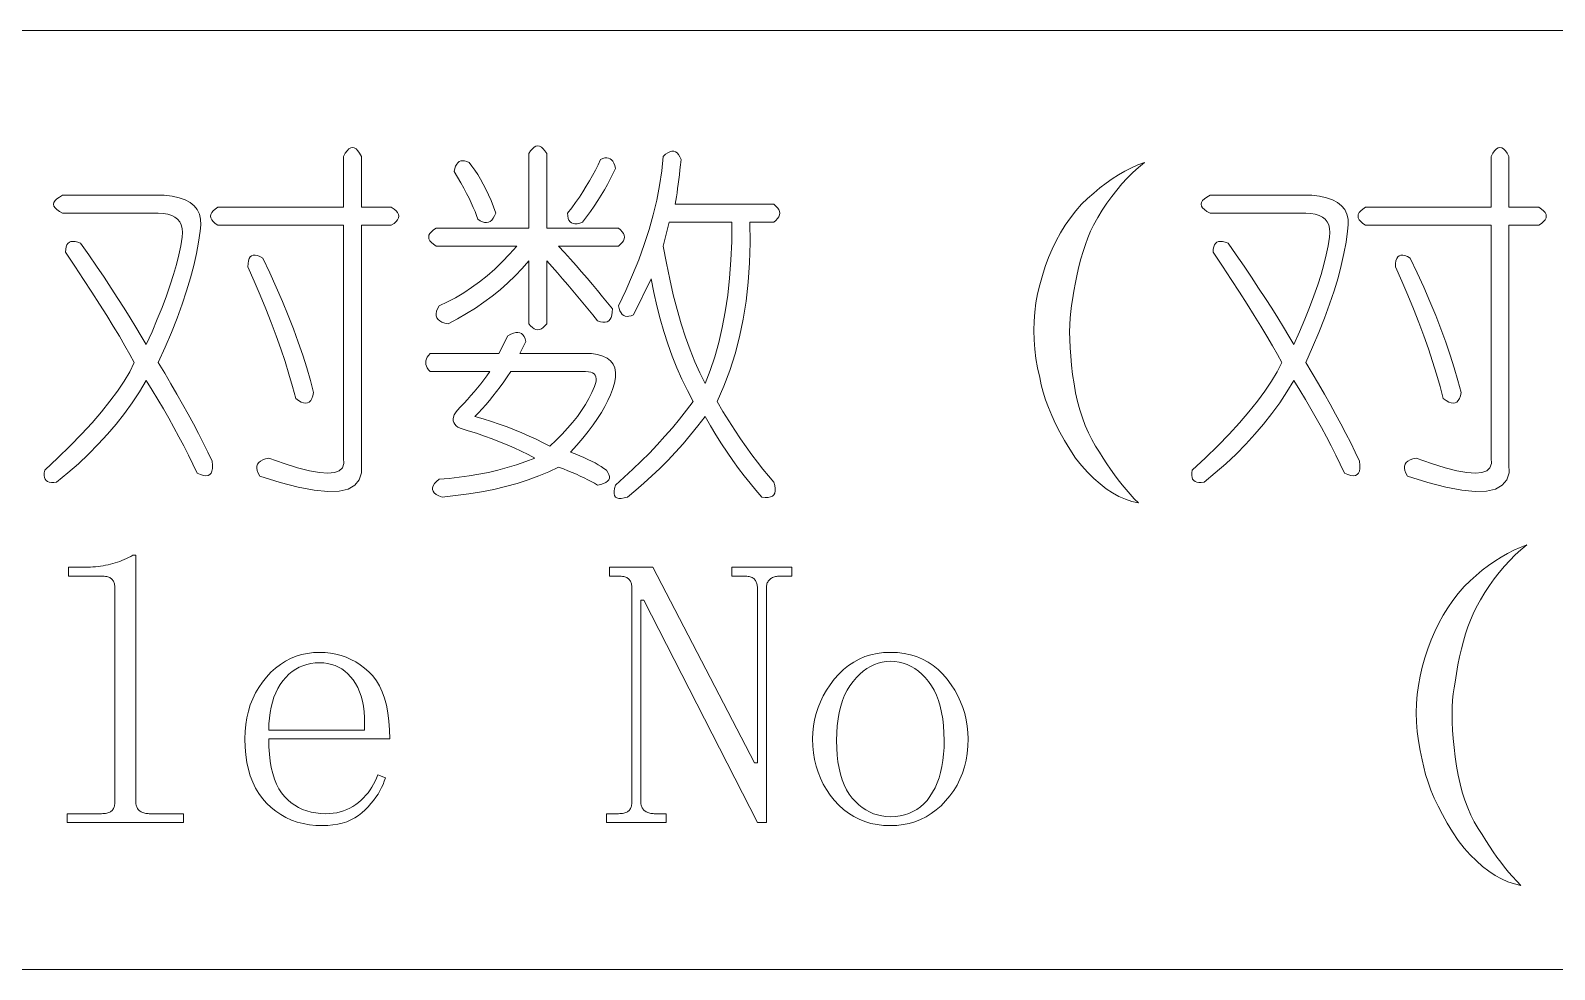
# Model space of a CAD drawing. Extents: x 1 to 297, y 1 to 210.
# Drawn here: x 47.49 to 56.24, y 51.12 to 56.51 of the extents above; entities that cross this region are included whole.
import ezdxf

# ---------------------------------------------------------------- set-up
doc = ezdxf.new("R2010")
doc.units = 0

msp = doc.modelspace()

# ---------------------------------------------------------------- linework, layer by layer
at = {"color": 7, "lineweight": 13}
for p, q in [((1.3055, 56.5077), (219.3213, 56.5077)), ((1.3055, 51.1191), (219.3213, 51.1191))]:
    msp.add_line(p, q, dxfattribs=at)
for points in [[(49.3919, 55.7849), (49.3919, 55.4934), (49.5633, 55.4934), (49.5787, 55.4831), (49.5907, 55.4729), (49.5993, 55.4626), (49.6044, 55.4523), (49.6062, 55.442), (49.6044, 55.4317), (49.5993, 55.4214), (49.5907, 55.4111), (49.5787, 55.4009), (49.5633, 55.3906), (49.3919, 55.3906), (49.3919, 54.0191), (49.3922, 53.9691), (49.3795, 53.9286), (49.3538, 53.8978), (49.3151, 53.8765), (49.2633, 53.8649), (49.1985, 53.8628), (49.1207, 53.8703), (49.0298, 53.8875), (48.9259, 53.9142), (48.809, 53.9506), (48.8003, 53.967), (48.7946, 53.9821), (48.792, 53.9958), (48.7926, 54.0082), (48.7962, 54.0191), (48.8028, 54.0287), (48.8126, 54.037), (48.8255, 54.0438), (48.8414, 54.0493), (48.8604, 54.0534), (48.948, 54.0226), (49.0257, 53.9986), (49.0934, 53.9814), (49.1512, 53.9711), (49.199, 53.9677), (49.2369, 53.9711), (49.2648, 53.9814), (49.2828, 53.9986), (49.2909, 54.0226), (49.289, 54.0534), (49.289, 55.3906), (48.569, 55.3906), (48.5536, 55.4009), (48.5416, 55.4111), (48.533, 55.4214), (48.5279, 55.4317), (48.5262, 55.442), (48.5279, 55.4523), (48.533, 55.4626), (48.5416, 55.4729), (48.5536, 55.4831), (48.569, 55.4934), (49.289, 55.4934), (49.289, 55.7849), (49.2993, 55.8034), (49.3096, 55.8178), (49.3199, 55.8281), (49.3302, 55.8342), (49.3404, 55.8363), (49.3507, 55.8342), (49.361, 55.8281), (49.3713, 55.8178), (49.3816, 55.8034)], [(50.3519, 54.8249), (50.3519, 55.1849), (50.3133, 55.1411), (50.273, 55.0991), (50.231, 55.0589), (50.1873, 55.0203), (50.1419, 54.9834), (50.0947, 54.9483), (50.0459, 54.9149), (49.9953, 54.8831), (49.943, 54.8531), (49.889, 54.8249), (49.87, 54.829), (49.854, 54.8345), (49.8412, 54.8413), (49.8314, 54.8495), (49.8247, 54.8591), (49.8211, 54.8701), (49.8206, 54.8825), (49.8232, 54.8962), (49.8288, 54.9113), (49.8376, 54.9277), (49.8852, 54.9497), (49.9322, 54.9743), (49.9785, 55.0018), (50.0241, 55.0319), (50.069, 55.0649), (50.1132, 55.1005), (50.1568, 55.1389), (50.1996, 55.1801), (50.2418, 55.2239), (50.2833, 55.2706), (49.8204, 55.2706), (49.805, 55.2809), (49.793, 55.2911), (49.7844, 55.3014), (49.7793, 55.3117), (49.7776, 55.322), (49.7793, 55.3323), (49.7844, 55.3426), (49.793, 55.3529), (49.805, 55.3631), (49.8204, 55.3734), (50.3519, 55.3734), (50.3519, 55.802), (50.3622, 55.8174), (50.3724, 55.8294), (50.3827, 55.838), (50.393, 55.8431), (50.4033, 55.8449), (50.4136, 55.8431), (50.4239, 55.838), (50.4342, 55.8294), (50.4444, 55.8174), (50.4547, 55.802), (50.4547, 55.3734), (50.8662, 55.3734), (50.8785, 55.3631), (50.8881, 55.3529), (50.895, 55.3426), (50.8991, 55.3323), (50.9004, 55.322), (50.8991, 55.3117), (50.895, 55.3014), (50.8881, 55.2911), (50.8785, 55.2809), (50.8662, 55.2706), (50.5233, 55.2706), (50.5572, 55.233), (50.5905, 55.1958), (50.6231, 55.159), (50.655, 55.1225), (50.6862, 55.0863), (50.7167, 55.0505), (50.7465, 55.015), (50.7756, 54.9798), (50.8041, 54.945), (50.8319, 54.9106), (50.831, 54.8914), (50.8284, 54.8749), (50.8242, 54.8612), (50.8182, 54.8502), (50.8104, 54.842), (50.801, 54.8365), (50.7899, 54.8338), (50.777, 54.8338), (50.7624, 54.8365), (50.7462, 54.842), (50.7186, 54.8763), (50.6906, 54.9106), (50.6623, 54.9449), (50.6337, 54.9791), (50.6047, 55.0134), (50.5754, 55.0477), (50.5458, 55.082), (50.5158, 55.1163), (50.4854, 55.1506), (50.4547, 55.1849), (50.4547, 54.8249), (50.4444, 54.8125), (50.4342, 54.8029), (50.4239, 54.7961), (50.4136, 54.7919), (50.4033, 54.7906), (50.393, 54.7919), (50.3827, 54.7961), (50.3724, 54.8029), (50.3622, 54.8125)], [(51.2262, 55.7677), (51.2227, 55.7374), (51.2193, 55.7081), (51.2159, 55.6798), (51.2124, 55.6525), (51.209, 55.6263), (51.2056, 55.6011), (51.2022, 55.5769), (51.1987, 55.5538), (51.1953, 55.5317), (51.1919, 55.5106), (51.7576, 55.5106), (51.7699, 55.5003), (51.7795, 55.49), (51.7864, 55.4797), (51.7905, 55.4694), (51.7919, 55.4591), (51.7905, 55.4489), (51.7864, 55.4386), (51.7795, 55.4283), (51.7699, 55.418), (51.7576, 55.4077), (51.6204, 55.4077), (51.6216, 55.2894), (51.6184, 55.1746), (51.6107, 55.0631), (51.5985, 54.9551), (51.5819, 54.8506), (51.5608, 54.7494), (51.5352, 54.6517), (51.5052, 54.5574), (51.4708, 54.4666), (51.4319, 54.3791), (51.466, 54.3221), (51.4998, 54.2674), (51.5332, 54.2151), (51.5663, 54.1652), (51.599, 54.1177), (51.6314, 54.0726), (51.6635, 54.0299), (51.6952, 53.9897), (51.7266, 53.9518), (51.7576, 53.9163), (51.7631, 53.8969), (51.7658, 53.8799), (51.7658, 53.8654), (51.7631, 53.8532), (51.7576, 53.8434), (51.7494, 53.8361), (51.7384, 53.8311), (51.7247, 53.8285), (51.7082, 53.8283), (51.689, 53.8306), (51.6549, 53.8691), (51.6211, 53.9094), (51.5877, 53.9514), (51.5546, 53.9951), (51.5219, 54.0406), (51.4895, 54.0877), (51.4574, 54.1366), (51.4257, 54.1871), (51.3943, 54.2394), (51.3633, 54.2934), (51.3218, 54.2394), (51.2796, 54.1871), (51.2368, 54.1366), (51.1932, 54.0877), (51.149, 54.0406), (51.1041, 53.9951), (51.0585, 53.9514), (51.0122, 53.9094), (50.9652, 53.8691), (50.9176, 53.8306), (50.8984, 53.8251), (50.8819, 53.8223), (50.8682, 53.8223), (50.8572, 53.8251), (50.849, 53.8306), (50.8435, 53.8388), (50.8408, 53.8498), (50.8408, 53.8635), (50.8435, 53.8799), (50.849, 53.8991), (50.8998, 53.9441), (50.9491, 53.9897), (50.9971, 54.0359), (51.0438, 54.0829), (51.089, 54.1306), (51.1329, 54.1789), (51.1754, 54.2279), (51.2166, 54.2777), (51.2563, 54.3281), (51.2947, 54.3791), (51.2615, 54.4417), (51.2303, 54.506), (51.2011, 54.572), (51.174, 54.6397), (51.149, 54.7091), (51.126, 54.7803), (51.1051, 54.8531), (51.0863, 54.9277), (51.0695, 55.004), (51.0547, 55.082), (50.9519, 54.8763), (50.9387, 54.8706), (50.9265, 54.8674), (50.9154, 54.8665), (50.9052, 54.8681), (50.8962, 54.872), (50.8881, 54.8783), (50.8811, 54.8871), (50.8751, 54.8982), (50.8701, 54.9118), (50.8662, 54.9277), (50.9088, 55.0165), (50.9478, 55.1046), (50.9829, 55.1921), (51.0143, 55.2788), (51.0419, 55.3649), (51.0657, 55.4502), (51.0858, 55.5349), (51.102, 55.6189), (51.1146, 55.7022), (51.1233, 55.7849), (51.1367, 55.797), (51.1494, 55.8061), (51.1614, 55.8121), (51.1727, 55.815), (51.1833, 55.8149), (51.1932, 55.8116), (51.2025, 55.8053), (51.2111, 55.7958), (51.219, 55.7833)], [(55.9747, 55.7849), (55.9747, 55.4934), (56.1462, 55.4934), (56.1616, 55.4831), (56.1736, 55.4729), (56.1822, 55.4626), (56.1873, 55.4523), (56.189, 55.442), (56.1873, 55.4317), (56.1822, 55.4214), (56.1736, 55.4111), (56.1616, 55.4009), (56.1462, 55.3906), (55.9747, 55.3906), (55.9747, 54.0191), (55.9751, 53.9691), (55.9624, 53.9286), (55.9367, 53.8978), (55.8979, 53.8765), (55.8462, 53.8649), (55.7814, 53.8628), (55.7035, 53.8703), (55.6127, 53.8875), (55.5088, 53.9142), (55.3919, 53.9506), (55.3831, 53.967), (55.3775, 53.9821), (55.3749, 53.9958), (55.3754, 54.0082), (55.379, 54.0191), (55.3857, 54.0287), (55.3955, 54.037), (55.4083, 54.0438), (55.4243, 54.0493), (55.4433, 54.0534), (55.5309, 54.0226), (55.6086, 53.9986), (55.6763, 53.9814), (55.734, 53.9711), (55.7819, 53.9677), (55.8198, 53.9711), (55.8477, 53.9814), (55.8657, 53.9986), (55.8738, 54.0226), (55.8719, 54.0534), (55.8719, 55.3906), (55.1519, 55.3906), (55.1364, 55.4009), (55.1244, 55.4111), (55.1159, 55.4214), (55.1107, 55.4317), (55.109, 55.442), (55.1107, 55.4523), (55.1159, 55.4626), (55.1244, 55.4729), (55.1364, 55.4831), (55.1519, 55.4934), (55.8719, 55.4934), (55.8719, 55.7849), (55.8822, 55.8034), (55.8924, 55.8178), (55.9027, 55.8281), (55.913, 55.8342), (55.9233, 55.8363), (55.9336, 55.8342), (55.9439, 55.8281), (55.9542, 55.8178), (55.9644, 55.8034)], [(49.9233, 55.6991), (49.9272, 55.7151), (49.9322, 55.7286), (49.9382, 55.7398), (49.9452, 55.7485), (49.9533, 55.7549), (49.9624, 55.7588), (49.9725, 55.7603), (49.9836, 55.7595), (49.9958, 55.7562), (50.009, 55.7506), (50.026, 55.7291), (50.0426, 55.706), (50.0589, 55.6811), (50.0748, 55.6546), (50.0904, 55.6263), (50.1057, 55.5963), (50.1206, 55.5646), (50.1352, 55.5311), (50.1494, 55.496), (50.1633, 55.4591), (50.1561, 55.4434), (50.1482, 55.4303), (50.1396, 55.4201), (50.1304, 55.4125), (50.1204, 55.4077), (50.1098, 55.4057), (50.0985, 55.4063), (50.0865, 55.4098), (50.0738, 55.4159), (50.0604, 55.4249), (50.0529, 55.4461), (50.044, 55.4687), (50.0337, 55.4927), (50.022, 55.5181), (50.009, 55.5449), (49.9946, 55.573), (49.9788, 55.6025), (49.9617, 55.6333), (49.9432, 55.6655)], [(50.7633, 55.7677), (50.7765, 55.7734), (50.7887, 55.7766), (50.7998, 55.7775), (50.8099, 55.7759), (50.819, 55.772), (50.8271, 55.7657), (50.8341, 55.7569), (50.8401, 55.7458), (50.8451, 55.7322), (50.849, 55.7163), (50.8348, 55.6854), (50.8195, 55.6546), (50.8032, 55.6237), (50.7859, 55.5929), (50.7676, 55.562), (50.7482, 55.5311), (50.7278, 55.5003), (50.7064, 55.4694), (50.6839, 55.4386), (50.6604, 55.4077), (50.6442, 55.4021), (50.6296, 55.3988), (50.6167, 55.3979), (50.6056, 55.3995), (50.5962, 55.4034), (50.5884, 55.4098), (50.5824, 55.4185), (50.5782, 55.4297), (50.5756, 55.4432), (50.5747, 55.4591), (50.5982, 55.49), (50.6207, 55.5209), (50.6421, 55.5517), (50.6625, 55.5826), (50.6819, 55.6134), (50.7002, 55.6443), (50.7175, 55.6751), (50.7338, 55.706), (50.7491, 55.7369)], [(53.8833, 55.7506), (53.8495, 55.7223), (53.8168, 55.6923), (53.7851, 55.6606), (53.7544, 55.6271), (53.7247, 55.592), (53.6961, 55.5551), (53.6685, 55.5166), (53.6419, 55.4763), (53.6164, 55.4343), (53.5919, 55.3906), (53.5752, 55.3554), (53.5596, 55.3186), (53.5451, 55.28), (53.5315, 55.2397), (53.519, 55.1977), (53.5075, 55.154), (53.4971, 55.1086), (53.4876, 55.0614), (53.4792, 55.0126), (53.4719, 54.962), (53.4657, 54.9299), (53.4609, 54.8955), (53.4575, 54.8586), (53.4554, 54.8194), (53.4547, 54.7777), (53.4554, 54.7337), (53.4575, 54.6872), (53.4609, 54.6383), (53.4657, 54.5871), (53.4719, 54.5334), (53.4796, 54.4796), (53.489, 54.4278), (53.5002, 54.3781), (53.513, 54.3305), (53.5276, 54.2849), (53.5439, 54.2413), (53.5619, 54.1998), (53.5816, 54.1604), (53.603, 54.123), (53.6262, 54.0877), (53.6469, 54.0539), (53.668, 54.0212), (53.6894, 53.9895), (53.7112, 53.9588), (53.7333, 53.9291), (53.7558, 53.9005), (53.7786, 53.8729), (53.8017, 53.8463), (53.8252, 53.8208), (53.849, 53.7963), (53.8115, 53.805), (53.7743, 53.8175), (53.7374, 53.8338), (53.7009, 53.8539), (53.6647, 53.8777), (53.6289, 53.9053), (53.5934, 53.9367), (53.5583, 53.9718), (53.5235, 54.0107), (53.489, 54.0534), (53.4561, 54.1043), (53.4259, 54.1542), (53.3985, 54.2031), (53.3738, 54.2509), (53.3519, 54.2977), (53.3327, 54.3435), (53.3162, 54.3882), (53.3025, 54.4319), (53.2915, 54.4746), (53.2833, 54.5163), (53.271, 54.571), (53.2614, 54.6253), (53.2545, 54.6793), (53.2504, 54.733), (53.249, 54.7863), (53.2504, 54.8393), (53.2545, 54.8919), (53.2614, 54.9442), (53.271, 54.9961), (53.2833, 55.0477), (53.298, 55.1017), (53.3148, 55.154), (53.3337, 55.2046), (53.3546, 55.2534), (53.3776, 55.3006), (53.4026, 55.346), (53.4297, 55.3897), (53.4588, 55.4317), (53.49, 55.472), (53.5233, 55.5106), (53.5578, 55.5438), (53.5926, 55.575), (53.6277, 55.6042), (53.6632, 55.6313), (53.699, 55.6563), (53.7352, 55.6793), (53.7717, 55.7002), (53.8086, 55.719), (53.8458, 55.7358)], [(47.6776, 55.562), (48.2604, 55.562), (48.3057, 55.5569), (48.3455, 55.5483), (48.3798, 55.5363), (48.4086, 55.5209), (48.4319, 55.502), (48.4497, 55.4797), (48.462, 55.454), (48.4689, 55.4249), (48.4703, 55.3923), (48.4662, 55.3563), (48.4576, 55.2932), (48.4456, 55.2274), (48.4302, 55.1588), (48.4113, 55.0875), (48.389, 55.0134), (48.3633, 54.9366), (48.3342, 54.8571), (48.3016, 54.7748), (48.2656, 54.6898), (48.2262, 54.602), (48.2632, 54.5408), (48.2988, 54.4806), (48.3331, 54.4215), (48.366, 54.3634), (48.3976, 54.3063), (48.4278, 54.2502), (48.4566, 54.1952), (48.484, 54.1412), (48.51, 54.0882), (48.5347, 54.0363), (48.537, 54.014), (48.5368, 53.9951), (48.5342, 53.9797), (48.5292, 53.9677), (48.5219, 53.9591), (48.5121, 53.954), (48.4999, 53.9523), (48.4854, 53.954), (48.4684, 53.9591), (48.449, 53.9677), (48.4245, 54.0193), (48.399, 54.0713), (48.3724, 54.1235), (48.3448, 54.1762), (48.3162, 54.2291), (48.2865, 54.2825), (48.2558, 54.3361), (48.2241, 54.3901), (48.1914, 54.4445), (48.1576, 54.4991), (48.1185, 54.4347), (48.0767, 54.3716), (48.0321, 54.3099), (47.9848, 54.2495), (47.9347, 54.1906), (47.8819, 54.133), (47.8264, 54.0767), (47.7681, 54.0219), (47.7071, 53.9684), (47.6433, 53.9163), (47.6272, 53.9139), (47.6131, 53.9135), (47.6011, 53.9153), (47.5912, 53.919), (47.5833, 53.9249), (47.5775, 53.9327), (47.5737, 53.9427), (47.572, 53.9547), (47.5723, 53.9687), (47.5747, 53.9849), (47.6508, 54.0558), (47.7215, 54.1247), (47.7866, 54.1916), (47.8463, 54.2564), (47.9004, 54.3191), (47.9491, 54.3798), (47.9923, 54.4385), (48.03, 54.495), (48.0623, 54.5495), (48.089, 54.602), (48.0635, 54.6485), (48.0348, 54.6987), (48.0031, 54.7527), (47.9683, 54.8105), (47.9304, 54.872), (47.8895, 54.9373), (47.8454, 55.0064), (47.7983, 55.0793), (47.748, 55.1559), (47.6947, 55.2363), (47.6956, 55.2522), (47.6982, 55.2658), (47.7024, 55.2769), (47.7084, 55.2857), (47.7162, 55.292), (47.7256, 55.2959), (47.7367, 55.2975), (47.7496, 55.2966), (47.7642, 55.2934), (47.7804, 55.2877), (47.8274, 55.2202), (47.8723, 55.1547), (47.9152, 55.0913), (47.956, 55.0299), (47.9947, 54.9706), (48.0314, 54.9133), (48.066, 54.8581), (48.0986, 54.805), (48.1291, 54.7539), (48.1576, 54.7049), (48.1905, 54.7789), (48.2207, 54.8502), (48.2481, 54.9188), (48.2728, 54.9846), (48.2947, 55.0477), (48.3139, 55.1081), (48.3304, 55.1657), (48.3441, 55.2205), (48.3551, 55.2726), (48.3633, 55.322), (48.365, 55.3481), (48.3633, 55.3714), (48.3582, 55.3919), (48.3496, 55.4098), (48.3376, 55.4249), (48.3222, 55.4372), (48.3033, 55.4468), (48.281, 55.4537), (48.2553, 55.4578), (48.2262, 55.4591), (47.6776, 55.4591), (47.6591, 55.4694), (47.6447, 55.4797), (47.6344, 55.49), (47.6282, 55.5003), (47.6262, 55.5106), (47.6282, 55.5209), (47.6344, 55.5311), (47.6447, 55.5414), (47.6591, 55.5517)], [(54.2604, 55.562), (54.8433, 55.562), (54.8886, 55.5569), (54.9283, 55.5483), (54.9626, 55.5363), (54.9914, 55.5209), (55.0147, 55.502), (55.0326, 55.4797), (55.0449, 55.454), (55.0518, 55.4249), (55.0531, 55.3923), (55.049, 55.3563), (55.0404, 55.2932), (55.0284, 55.2274), (55.013, 55.1588), (54.9942, 55.0875), (54.9719, 55.0134), (54.9462, 54.9366), (54.917, 54.8571), (54.8844, 54.7748), (54.8484, 54.6898), (54.809, 54.602), (54.846, 54.5408), (54.8817, 54.4806), (54.916, 54.4215), (54.9489, 54.3634), (54.9804, 54.3063), (55.0106, 54.2502), (55.0394, 54.1952), (55.0668, 54.1412), (55.0929, 54.0882), (55.1176, 54.0363), (55.1198, 54.014), (55.1196, 53.9951), (55.1171, 53.9797), (55.1121, 53.9677), (55.1047, 53.9591), (55.095, 53.954), (55.0828, 53.9523), (55.0682, 53.954), (55.0512, 53.9591), (55.0319, 53.9677), (55.0074, 54.0193), (54.9818, 54.0713), (54.9552, 54.1235), (54.9276, 54.1762), (54.899, 54.2291), (54.8694, 54.2825), (54.8387, 54.3361), (54.807, 54.3901), (54.7742, 54.4445), (54.7404, 54.4991), (54.7014, 54.4347), (54.6595, 54.3716), (54.615, 54.3099), (54.5676, 54.2495), (54.5176, 54.1906), (54.4648, 54.133), (54.4092, 54.0767), (54.351, 54.0219), (54.2899, 53.9684), (54.2262, 53.9163), (54.21, 53.9139), (54.196, 53.9135), (54.184, 53.9153), (54.174, 53.919), (54.1662, 53.9249), (54.1603, 53.9327), (54.1566, 53.9427), (54.1548, 53.9547), (54.1552, 53.9687), (54.1576, 53.9849), (54.2337, 54.0558), (54.3043, 54.1247), (54.3695, 54.1916), (54.4291, 54.2564), (54.4833, 54.3191), (54.532, 54.3798), (54.5752, 54.4385), (54.6129, 54.495), (54.6451, 54.5495), (54.6719, 54.602), (54.6463, 54.6485), (54.6177, 54.6987), (54.586, 54.7527), (54.5512, 54.8105), (54.5133, 54.872), (54.4723, 54.9373), (54.4283, 55.0064), (54.3811, 55.0793), (54.3309, 55.1559), (54.2776, 55.2363), (54.2784, 55.2522), (54.281, 55.2658), (54.2853, 55.2769), (54.2913, 55.2857), (54.299, 55.292), (54.3084, 55.2959), (54.3196, 55.2975), (54.3324, 55.2966), (54.347, 55.2934), (54.3633, 55.2877), (54.4103, 55.2202), (54.4552, 55.1547), (54.498, 55.0913), (54.5388, 55.0299), (54.5776, 54.9706), (54.6143, 54.9133), (54.6489, 54.8581), (54.6815, 54.805), (54.712, 54.7539), (54.7404, 54.7049), (54.7734, 54.7789), (54.8035, 54.8502), (54.831, 54.9188), (54.8556, 54.9846), (54.8776, 55.0477), (54.8968, 55.1081), (54.9132, 55.1657), (54.927, 55.2205), (54.9379, 55.2726), (54.9462, 55.322), (54.9479, 55.3481), (54.9462, 55.3714), (54.941, 55.3919), (54.9324, 55.4098), (54.9204, 55.4249), (54.905, 55.4372), (54.8862, 55.4468), (54.8639, 55.4537), (54.8382, 55.4578), (54.809, 55.4591), (54.2604, 55.4591), (54.2419, 55.4694), (54.2275, 55.4797), (54.2172, 55.49), (54.2111, 55.5003), (54.209, 55.5106), (54.2111, 55.5209), (54.2172, 55.5311), (54.2275, 55.5414), (54.2419, 55.5517)], [(51.5176, 55.4077), (51.1576, 55.4077), (51.1233, 55.2706), (51.1411, 55.1732), (51.1603, 55.0799), (51.1809, 54.9908), (51.2028, 54.9058), (51.2262, 54.8249), (51.2508, 54.7481), (51.2769, 54.6754), (51.3043, 54.6068), (51.3331, 54.5423), (51.3633, 54.482), (51.3926, 54.5561), (51.4188, 54.6342), (51.442, 54.7165), (51.462, 54.8029), (51.479, 54.8934), (51.4929, 54.9881), (51.5037, 55.0868), (51.5114, 55.1897), (51.516, 55.2966)], [(48.8262, 55.202), (48.8661, 55.1171), (48.9036, 55.034), (48.9388, 54.9526), (48.9715, 54.8729), (49.0019, 54.7949), (49.0298, 54.7186), (49.0554, 54.644), (49.0785, 54.5711), (49.0992, 54.5), (49.1176, 54.4306), (49.1135, 54.4117), (49.108, 54.3963), (49.1011, 54.3843), (49.0929, 54.3757), (49.0833, 54.3706), (49.0723, 54.3689), (49.06, 54.3706), (49.0463, 54.3757), (49.0312, 54.3843), (49.0147, 54.3963), (48.9966, 54.4655), (48.9763, 54.5362), (48.954, 54.6082), (48.9297, 54.6815), (48.9033, 54.7563), (48.8748, 54.8324), (48.8443, 54.9099), (48.8118, 54.9887), (48.7771, 55.069), (48.7404, 55.1506), (48.7413, 55.1696), (48.7439, 55.1855), (48.7482, 55.1984), (48.7542, 55.2082), (48.7619, 55.2149), (48.7713, 55.2185), (48.7824, 55.219), (48.7953, 55.2164), (48.8099, 55.2107)], [(55.409, 55.202), (55.449, 55.1171), (55.4865, 55.034), (55.5216, 54.9526), (55.5544, 54.8729), (55.5847, 54.7949), (55.6127, 54.7186), (55.6382, 54.644), (55.6614, 54.5711), (55.6821, 54.5), (55.7004, 54.4306), (55.6963, 54.4117), (55.6908, 54.3963), (55.684, 54.3843), (55.6758, 54.3757), (55.6662, 54.3706), (55.6552, 54.3689), (55.6428, 54.3706), (55.6291, 54.3757), (55.614, 54.3843), (55.5976, 54.3963), (55.5794, 54.4655), (55.5592, 54.5362), (55.5369, 54.6082), (55.5126, 54.6815), (55.4862, 54.7563), (55.4577, 54.8324), (55.4272, 54.9099), (55.3946, 54.9887), (55.36, 55.069), (55.3233, 55.1506), (55.3242, 55.1696), (55.3267, 55.1855), (55.331, 55.1984), (55.337, 55.2082), (55.3447, 55.2149), (55.3542, 55.2185), (55.3653, 55.219), (55.3782, 55.2164), (55.3927, 55.2107)], [(50.3347, 54.722), (50.3004, 54.6534), (50.7119, 54.6534), (50.747, 54.6483), (50.777, 54.6397), (50.8019, 54.6277), (50.8216, 54.6123), (50.8362, 54.5934), (50.8456, 54.5711), (50.8499, 54.5454), (50.849, 54.5163), (50.843, 54.4837), (50.8319, 54.4477), (50.8202, 54.4163), (50.8058, 54.3839), (50.7887, 54.3505), (50.7688, 54.3161), (50.7462, 54.2806), (50.7208, 54.2441), (50.6927, 54.2065), (50.6618, 54.1679), (50.6282, 54.1283), (50.5919, 54.0877), (50.6186, 54.0774), (50.644, 54.0671), (50.668, 54.0569), (50.6906, 54.0466), (50.7119, 54.0363), (50.7318, 54.026), (50.7503, 54.0157), (50.7674, 54.0054), (50.7832, 53.9951), (50.7976, 53.9849), (50.8063, 53.9717), (50.812, 53.9595), (50.8146, 53.9483), (50.814, 53.9382), (50.8104, 53.9291), (50.8038, 53.9211), (50.794, 53.9141), (50.7811, 53.9081), (50.7652, 53.9031), (50.7462, 53.8991), (50.7285, 53.9094), (50.7098, 53.9197), (50.6901, 53.93), (50.6694, 53.9403), (50.6476, 53.9506), (50.6248, 53.9609), (50.601, 53.9711), (50.5761, 53.9814), (50.5502, 53.9917), (50.5233, 54.002), (50.4672, 53.9756), (50.4088, 53.9513), (50.3479, 53.929), (50.2847, 53.9087), (50.219, 53.8906), (50.151, 53.8745), (50.0805, 53.8604), (50.0076, 53.8484), (49.9324, 53.8385), (49.8547, 53.8306), (49.836, 53.8378), (49.8211, 53.8457), (49.81, 53.8542), (49.8026, 53.8635), (49.799, 53.8734), (49.7992, 53.8841), (49.8031, 53.8954), (49.8108, 53.9074), (49.8223, 53.9201), (49.8376, 53.9334), (49.8955, 53.9377), (49.9528, 53.9437), (50.0094, 53.9514), (50.0652, 53.9609), (50.1204, 53.972), (50.175, 53.9849), (50.2288, 53.9994), (50.2819, 54.0157), (50.3344, 54.0337), (50.3862, 54.0534), (50.3479, 54.0737), (50.3087, 54.0932), (50.2684, 54.1121), (50.2271, 54.1302), (50.1847, 54.1477), (50.1414, 54.1645), (50.097, 54.1806), (50.0515, 54.1961), (50.0051, 54.2108), (49.9576, 54.2249), (49.9451, 54.2321), (49.935, 54.2399), (49.9272, 54.2485), (49.9219, 54.2578), (49.919, 54.2677), (49.9185, 54.2783), (49.9204, 54.2897), (49.9247, 54.3017), (49.9314, 54.3143), (49.9404, 54.3277), (49.9608, 54.3485), (49.9809, 54.3695), (50.0006, 54.391), (50.02, 54.4127), (50.039, 54.4349), (50.0577, 54.4573), (50.076, 54.4801), (50.094, 54.5033), (50.1117, 54.5267), (50.129, 54.5506), (49.7862, 54.5506), (49.7769, 54.5609), (49.7697, 54.5711), (49.7646, 54.5814), (49.7615, 54.5917), (49.7604, 54.602), (49.7615, 54.6123), (49.7646, 54.6226), (49.7697, 54.6329), (49.7769, 54.6431), (49.7862, 54.6534), (50.1804, 54.6534), (50.2319, 54.7563), (50.2483, 54.7652), (50.2634, 54.7714), (50.2771, 54.7748), (50.2895, 54.7755), (50.3004, 54.7734), (50.31, 54.7686), (50.3183, 54.7611), (50.3251, 54.7508), (50.3306, 54.7378)], [(50.6776, 54.5506), (50.249, 54.5506), (50.2284, 54.5202), (50.2079, 54.4909), (50.1873, 54.4626), (50.1667, 54.4354), (50.1462, 54.4091), (50.1256, 54.3839), (50.105, 54.3598), (50.0844, 54.3366), (50.0639, 54.3145), (50.0433, 54.2934), (50.0908, 54.2794), (50.1372, 54.2646), (50.1827, 54.2492), (50.2271, 54.2331), (50.2704, 54.2163), (50.3128, 54.1988), (50.3541, 54.1806), (50.3944, 54.1618), (50.4336, 54.1422), (50.4719, 54.122), (50.5084, 54.1563), (50.5425, 54.1906), (50.5742, 54.2249), (50.6035, 54.2591), (50.6304, 54.2934), (50.655, 54.3277), (50.6771, 54.362), (50.6968, 54.3963), (50.7141, 54.4306), (50.729, 54.4649), (50.7347, 54.4811), (50.7379, 54.4957), (50.7388, 54.5086), (50.7372, 54.5197), (50.7333, 54.5291), (50.727, 54.5369), (50.7182, 54.5429), (50.7071, 54.5471), (50.6935, 54.5497)], [(56.0776, 53.5563), (56.0438, 53.528), (56.0111, 53.498), (55.9794, 53.4663), (55.9487, 53.4329), (55.919, 53.3977), (55.8904, 53.3609), (55.8628, 53.3223), (55.8362, 53.282), (55.8107, 53.24), (55.7862, 53.1963), (55.7695, 53.1611), (55.7539, 53.1243), (55.7394, 53.0857), (55.7258, 53.0454), (55.7133, 53.0034), (55.7018, 52.9597), (55.6914, 52.9143), (55.6819, 52.8671), (55.6735, 52.8183), (55.6662, 52.7677), (55.66, 52.7357), (55.6552, 52.7012), (55.6518, 52.6643), (55.6497, 52.6251), (55.649, 52.5834), (55.6497, 52.5394), (55.6518, 52.4929), (55.6552, 52.4441), (55.66, 52.3928), (55.6662, 52.3391), (55.6739, 52.2853), (55.6833, 52.2335), (55.6944, 52.1838), (55.7073, 52.1362), (55.7219, 52.0906), (55.7382, 52.047), (55.7562, 52.0055), (55.7759, 51.9661), (55.7973, 51.9287), (55.8204, 51.8934), (55.8412, 51.8597), (55.8623, 51.8269), (55.8837, 51.7952), (55.9055, 51.7645), (55.9276, 51.7349), (55.95, 51.7062), (55.9728, 51.6786), (55.996, 51.6521), (56.0195, 51.6265), (56.0433, 51.602), (56.0058, 51.6107), (55.9686, 51.6233), (55.9317, 51.6395), (55.8952, 51.6596), (55.859, 51.6834), (55.8232, 51.711), (55.7877, 51.7424), (55.7526, 51.7775), (55.7178, 51.8165), (55.6833, 51.8591), (55.6504, 51.9101), (55.6202, 51.9599), (55.5928, 52.0088), (55.5681, 52.0566), (55.5462, 52.1034), (55.527, 52.1492), (55.5105, 52.1939), (55.4968, 52.2377), (55.4858, 52.2803), (55.4776, 52.322), (55.4652, 52.3767), (55.4556, 52.431), (55.4488, 52.485), (55.4447, 52.5387), (55.4433, 52.592), (55.4447, 52.645), (55.4488, 52.6976), (55.4556, 52.7499), (55.4652, 52.8018), (55.4776, 52.8534), (55.4923, 52.9074), (55.5091, 52.9597), (55.528, 53.0103), (55.5489, 53.0591), (55.5719, 53.1063), (55.5969, 53.1517), (55.624, 53.1954), (55.6531, 53.2374), (55.6843, 53.2777), (55.7176, 53.3163), (55.752, 53.3495), (55.7868, 53.3807), (55.822, 53.4099), (55.8575, 53.437), (55.8933, 53.462), (55.9295, 53.485), (55.966, 53.5059), (56.0028, 53.5247), (56.04, 53.5415)], [(47.8062, 53.4277), (47.8215, 53.4279), (47.8367, 53.4284), (47.8517, 53.4293), (47.8665, 53.4305), (47.8812, 53.432), (47.8956, 53.4339), (47.91, 53.4361), (47.9241, 53.4387), (47.9381, 53.4416), (47.9519, 53.4449), (47.9655, 53.4485), (47.979, 53.4524), (47.9922, 53.4567), (48.0054, 53.4613), (48.0183, 53.4663), (48.0311, 53.4716), (48.0437, 53.4773), (48.0561, 53.4833), (48.0684, 53.4896), (48.0804, 53.4963), (48.0976, 53.4963), (48.0976, 52.082), (48.0978, 52.0753), (48.0984, 52.069), (48.0995, 52.063), (48.101, 52.0573), (48.1029, 52.052), (48.1053, 52.047), (48.1081, 52.0424), (48.1113, 52.0381), (48.1149, 52.0342), (48.119, 52.0306), (48.1234, 52.0273), (48.1281, 52.0244), (48.133, 52.0218), (48.1382, 52.0196), (48.1437, 52.0177), (48.1494, 52.0162), (48.1553, 52.015), (48.1615, 52.0141), (48.168, 52.0136), (48.1747, 52.0134), (48.3719, 52.0134), (48.3719, 51.962), (47.7033, 51.962), (47.7033, 52.0134), (47.9004, 52.0134), (47.9088, 52.0136), (47.9166, 52.0141), (47.9238, 52.015), (47.9306, 52.0162), (47.9369, 52.0177), (47.9426, 52.0196), (47.9478, 52.0218), (47.9526, 52.0244), (47.9568, 52.0273), (47.9604, 52.0306), (47.9637, 52.0342), (47.9666, 52.0381), (47.9692, 52.0424), (47.9714, 52.047), (47.9733, 52.052), (47.9748, 52.0573), (47.976, 52.063), (47.9769, 52.069), (47.9774, 52.0753), (47.9776, 52.082), (47.9776, 53.3077), (47.9774, 53.3144), (47.9769, 53.3207), (47.976, 53.3267), (47.9748, 53.3324), (47.9733, 53.3377), (47.9714, 53.3427), (47.9692, 53.3473), (47.9666, 53.3516), (47.9637, 53.3555), (47.9604, 53.3591), (47.9568, 53.3624), (47.9526, 53.3653), (47.9478, 53.3679), (47.9426, 53.3701), (47.9369, 53.372), (47.9306, 53.3735), (47.9238, 53.3747), (47.9166, 53.3756), (47.9088, 53.3761), (47.9004, 53.3763), (47.7119, 53.3763), (47.7119, 53.4277)], [(51.6462, 52.3049), (51.6633, 52.3049), (51.6633, 53.3077), (51.6631, 53.3144), (51.6626, 53.3207), (51.6618, 53.3267), (51.6606, 53.3324), (51.659, 53.3377), (51.6571, 53.3427), (51.6549, 53.3473), (51.6523, 53.3516), (51.6494, 53.3555), (51.6462, 53.3591), (51.6425, 53.3624), (51.6383, 53.3653), (51.6336, 53.3679), (51.6283, 53.3701), (51.6226, 53.372), (51.6163, 53.3735), (51.6096, 53.3747), (51.6023, 53.3756), (51.5945, 53.3761), (51.5862, 53.3763), (51.5176, 53.3763), (51.5176, 53.4277), (51.8604, 53.4277), (51.8604, 53.3763), (51.7919, 53.3763), (51.7851, 53.3761), (51.7787, 53.3756), (51.7725, 53.3747), (51.7665, 53.3735), (51.7608, 53.372), (51.7554, 53.3701), (51.7502, 53.3679), (51.7452, 53.3653), (51.7406, 53.3624), (51.7362, 53.3591), (51.7321, 53.3555), (51.7284, 53.3516), (51.7252, 53.3473), (51.7224, 53.3427), (51.7201, 53.3377), (51.7182, 53.3324), (51.7167, 53.3267), (51.7156, 53.3207), (51.7149, 53.3144), (51.7147, 53.3077), (51.7147, 51.962), (51.6633, 51.962), (51.0119, 53.2391), (50.9947, 53.2391), (50.9947, 52.082), (50.9949, 52.0753), (50.9956, 52.069), (50.9967, 52.063), (50.9982, 52.0573), (51.0001, 52.052), (51.0024, 52.047), (51.0052, 52.0424), (51.0084, 52.0381), (51.0121, 52.0342), (51.0162, 52.0306), (51.0206, 52.0273), (51.0252, 52.0244), (51.0302, 52.0218), (51.0354, 52.0196), (51.0408, 52.0177), (51.0465, 52.0162), (51.0525, 52.015), (51.0587, 52.0141), (51.0651, 52.0136), (51.0719, 52.0134), (51.1404, 52.0134), (51.1404, 51.962), (50.7976, 51.962), (50.7976, 52.0134), (50.8662, 52.0134), (50.8745, 52.0136), (50.8823, 52.0141), (50.8896, 52.015), (50.8963, 52.0162), (50.9026, 52.0177), (50.9083, 52.0196), (50.9136, 52.0218), (50.9183, 52.0244), (50.9225, 52.0273), (50.9262, 52.0306), (50.9294, 52.0342), (50.9323, 52.0381), (50.9349, 52.0424), (50.9371, 52.047), (50.939, 52.052), (50.9406, 52.0573), (50.9418, 52.063), (50.9426, 52.069), (50.9431, 52.0753), (50.9433, 52.082), (50.9433, 53.3077), (50.9431, 53.3144), (50.9426, 53.3207), (50.9418, 53.3267), (50.9406, 53.3324), (50.939, 53.3377), (50.9371, 53.3427), (50.9349, 53.3473), (50.9323, 53.3516), (50.9294, 53.3555), (50.9262, 53.3591), (50.9225, 53.3624), (50.9183, 53.3653), (50.9136, 53.3679), (50.9083, 53.3701), (50.9026, 53.372), (50.8963, 53.3735), (50.8896, 53.3747), (50.8823, 53.3756), (50.8745, 53.3761), (50.8662, 53.3763), (50.8147, 53.3763), (50.8147, 53.4277), (51.0633, 53.4277)], [(48.8604, 52.442), (48.8613, 52.397), (48.864, 52.3547), (48.8685, 52.3151), (48.8748, 52.2781), (48.8829, 52.2438), (48.8928, 52.2121), (48.9045, 52.1831), (48.918, 52.1567), (48.9333, 52.133), (48.9504, 52.112), (48.969, 52.0933), (48.9887, 52.0765), (49.0095, 52.0617), (49.0314, 52.0489), (49.0544, 52.0381), (49.0785, 52.0292), (49.1037, 52.0223), (49.1301, 52.0174), (49.1576, 52.0144), (49.1862, 52.0134), (49.2081, 52.0141), (49.2294, 52.016), (49.2499, 52.0192), (49.2698, 52.0237), (49.289, 52.0295), (49.3075, 52.0366), (49.3254, 52.0449), (49.3425, 52.0546), (49.359, 52.0655), (49.3747, 52.0777), (49.3897, 52.0909), (49.4039, 52.1046), (49.4172, 52.119), (49.4296, 52.1339), (49.4412, 52.1495), (49.4519, 52.1657), (49.4617, 52.1824), (49.4707, 52.1998), (49.4789, 52.2177), (49.4862, 52.2363), (49.529, 52.2191), (49.5232, 52.2003), (49.5162, 52.1816), (49.5078, 52.163), (49.4982, 52.1444), (49.4872, 52.1259), (49.475, 52.1075), (49.4615, 52.0892), (49.4467, 52.071), (49.4307, 52.0529), (49.4133, 52.0349), (49.3947, 52.0178), (49.3747, 52.0025), (49.3535, 51.989), (49.331, 51.9773), (49.3072, 51.9674), (49.2822, 51.9593), (49.2558, 51.953), (49.2282, 51.9485), (49.1992, 51.9458), (49.169, 51.9449), (49.1303, 51.9461), (49.0931, 51.95), (49.0573, 51.9564), (49.023, 51.9654), (48.9901, 51.977), (48.9587, 51.9911), (48.9287, 52.0079), (48.9002, 52.0271), (48.8732, 52.049), (48.8476, 52.0734), (48.824, 52.1003), (48.8028, 52.1293), (48.7842, 52.1606), (48.768, 52.1941), (48.7544, 52.2299), (48.7432, 52.2678), (48.7345, 52.308), (48.7283, 52.3505), (48.7245, 52.3951), (48.7233, 52.442), (48.7245, 52.4841), (48.7283, 52.5248), (48.7345, 52.564), (48.7432, 52.6018), (48.7544, 52.6381), (48.768, 52.6729), (48.7842, 52.7063), (48.8028, 52.7382), (48.824, 52.7687), (48.8476, 52.7977), (48.873, 52.8246), (48.8995, 52.8486), (48.9272, 52.8698), (48.9559, 52.8882), (48.9858, 52.9038), (49.0168, 52.9165), (49.0489, 52.9264), (49.0821, 52.9335), (49.1164, 52.9377), (49.1519, 52.9391), (49.184, 52.938), (49.2153, 52.9347), (49.2457, 52.9291), (49.2753, 52.9213), (49.304, 52.9113), (49.3319, 52.899), (49.3589, 52.8845), (49.385, 52.8678), (49.4103, 52.8489), (49.4347, 52.8277), (49.4575, 52.8038), (49.4779, 52.7766), (49.4959, 52.7462), (49.5115, 52.7125), (49.5247, 52.6756), (49.5355, 52.6354), (49.5439, 52.5919), (49.5499, 52.5452), (49.5535, 52.4952), (49.5547, 52.442)], [(52.8719, 52.442), (52.8706, 52.3999), (52.8667, 52.3592), (52.8603, 52.32), (52.8513, 52.2822), (52.8397, 52.2459), (52.8256, 52.2111), (52.8089, 52.1777), (52.7896, 52.1458), (52.7677, 52.1153), (52.7433, 52.0863), (52.717, 52.0594), (52.6895, 52.0354), (52.6608, 52.0142), (52.6308, 51.9958), (52.5997, 51.9802), (52.5674, 51.9675), (52.5339, 51.9576), (52.4992, 51.9505), (52.4633, 51.9463), (52.4262, 51.9449), (52.3875, 51.9463), (52.3502, 51.9507), (52.3144, 51.958), (52.2801, 51.9682), (52.2472, 51.9813), (52.2158, 51.9973), (52.1859, 52.0163), (52.1574, 52.0381), (52.1303, 52.0629), (52.1047, 52.0906), (52.0811, 52.1203), (52.06, 52.1513), (52.0413, 52.1834), (52.0252, 52.2167), (52.0115, 52.2513), (52.0003, 52.287), (51.9916, 52.324), (51.9854, 52.3621), (51.9817, 52.4015), (51.9804, 52.442), (51.9817, 52.4794), (51.9854, 52.5161), (51.9916, 52.5521), (52.0003, 52.5874), (52.0115, 52.622), (52.0252, 52.6559), (52.0413, 52.6892), (52.06, 52.7218), (52.0811, 52.7537), (52.1047, 52.7849), (52.1303, 52.8142), (52.1574, 52.8404), (52.1859, 52.8635), (52.2158, 52.8836), (52.2472, 52.9006), (52.2801, 52.9145), (52.3144, 52.9253), (52.3502, 52.933), (52.3875, 52.9376), (52.4262, 52.9391), (52.4664, 52.9376), (52.505, 52.933), (52.5419, 52.9253), (52.577, 52.9145), (52.6104, 52.9006), (52.6422, 52.8836), (52.6722, 52.8635), (52.7004, 52.8404), (52.727, 52.8142), (52.7519, 52.7849), (52.7747, 52.7537), (52.7951, 52.7218), (52.8131, 52.6892), (52.8287, 52.6559), (52.8419, 52.622), (52.8527, 52.5874), (52.8611, 52.5521), (52.8671, 52.5161), (52.8707, 52.4794)], [(49.409, 52.4934), (49.4099, 52.5302), (49.4092, 52.5653), (49.4068, 52.5985), (49.4028, 52.6299), (49.3972, 52.6595), (49.39, 52.6873), (49.3811, 52.7133), (49.3706, 52.7375), (49.3585, 52.76), (49.3447, 52.7806), (49.3297, 52.7993), (49.3137, 52.8161), (49.2968, 52.8308), (49.2789, 52.8437), (49.2601, 52.8545), (49.2403, 52.8634), (49.2196, 52.8703), (49.198, 52.8752), (49.1754, 52.8782), (49.1519, 52.8791), (49.1266, 52.8781), (49.1023, 52.875), (49.079, 52.8699), (49.0566, 52.8627), (49.0351, 52.8534), (49.0146, 52.8421), (48.995, 52.8287), (48.9763, 52.8133), (48.9586, 52.7958), (48.9419, 52.7763), (48.9264, 52.7549), (48.9126, 52.7321), (48.9003, 52.7076), (48.8898, 52.6817), (48.8808, 52.6541), (48.8735, 52.6251), (48.8678, 52.5945), (48.8637, 52.5623), (48.8613, 52.5287), (48.8604, 52.4934)], [(52.1176, 52.4334), (52.1185, 52.39), (52.1212, 52.3489), (52.1257, 52.3101), (52.132, 52.2737), (52.1401, 52.2395), (52.15, 52.2077), (52.1617, 52.1781), (52.1752, 52.1509), (52.1905, 52.126), (52.2076, 52.1034), (52.226, 52.0831), (52.2451, 52.0649), (52.2651, 52.0488), (52.2858, 52.0349), (52.3072, 52.0231), (52.3295, 52.0134), (52.3525, 52.0059), (52.3763, 52.0006), (52.4008, 51.9974), (52.4262, 51.9963), (52.4547, 51.9974), (52.4819, 52.0009), (52.5078, 52.0067), (52.5324, 52.0148), (52.5558, 52.0252), (52.5779, 52.0379), (52.5987, 52.053), (52.6182, 52.0703), (52.6364, 52.09), (52.6533, 52.112), (52.6688, 52.136), (52.6826, 52.1619), (52.6948, 52.1895), (52.7054, 52.219), (52.7144, 52.2502), (52.7217, 52.2833), (52.7274, 52.3181), (52.7315, 52.3547), (52.7339, 52.3932), (52.7347, 52.4334), (52.7338, 52.4769), (52.7311, 52.5183), (52.7266, 52.5575), (52.7203, 52.5946), (52.7122, 52.6295), (52.7023, 52.6623), (52.6906, 52.6929), (52.6771, 52.7214), (52.6618, 52.7478), (52.6447, 52.772), (52.6263, 52.794), (52.6072, 52.8137), (52.5873, 52.831), (52.5666, 52.8461), (52.5451, 52.8588), (52.5228, 52.8692), (52.4998, 52.8773), (52.476, 52.8831), (52.4515, 52.8866), (52.4262, 52.8877), (52.4024, 52.8866), (52.3792, 52.8831), (52.3565, 52.8773), (52.3343, 52.8692), (52.3126, 52.8588), (52.2914, 52.8461), (52.2708, 52.831), (52.2506, 52.8137), (52.231, 52.794), (52.2119, 52.772), (52.194, 52.7478), (52.1779, 52.7214), (52.1638, 52.6929), (52.1515, 52.6623), (52.1412, 52.6295), (52.1327, 52.5946), (52.1261, 52.5575), (52.1214, 52.5183), (52.1185, 52.4769)]]:
    msp.add_lwpolyline(points, close=True, dxfattribs=at)

doc.saveas('drawing.dxf')
